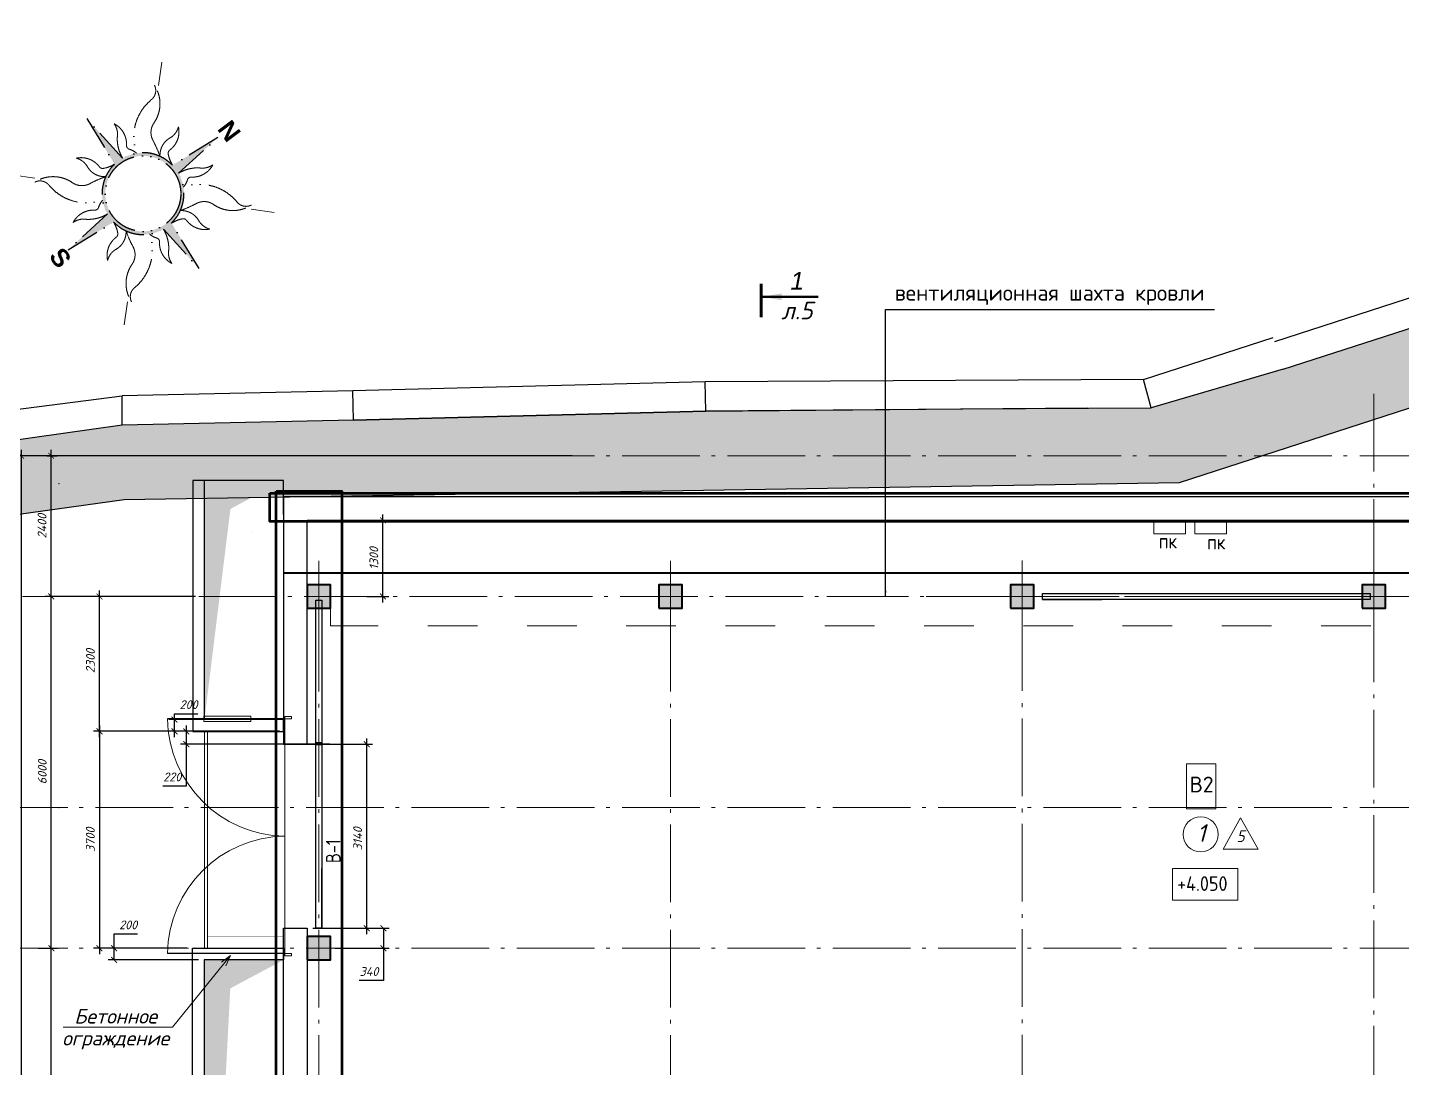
# Model space of a CAD drawing. Header units: millimetres. Extents: x -6419137 to 687965, y -598396 to 179722.
# Drawn here: x 171450 to 194889, y 11350 to 29090 of the extents above; entities that cross this region are included whole.
import ezdxf
from ezdxf.enums import TextEntityAlignment as Align

# ---------------------------------------------------------------- set-up
doc = ezdxf.new("R2010")
doc.units = ezdxf.units.MM
doc.header["$MEASUREMENT"] = 0
for name, pattern in [('ACAD_ISO14W100', [24, 12, -3, 0, -3, 0, -3, 0, -3]), ('Double Dashed', [1797.222233, 1325, -211.666656, 63.333344, -197.222233]), ('IWC-GIB-5-NPK-M2-A-5-A1-2100$0$HIDDEN', [9.525, 6.35, -3.175]), ('Штриховая', [5644.444466, 2822.222233, -2822.222233]), ('штриховаяX2', [38.1, 25.4, -12.7])]:
    doc.linetypes.add(name, pattern=pattern)
for name, color, linetype, lineweight in [('0_Ном._пера__96', 7, 'Continuous', 13), ('Двери ArchiCAD', 7, 'Continuous', 0), ('Двери ArchiCAD_Ном._пера__96', 7, 'Continuous', 5), ('Двери ArchiCAD_Ном._пера__97', 7, 'Continuous', 30), ('колонны_Ном._пера__94', 252, 'Continuous', 5), ('колонны_Ном._пера__96', 7, 'Continuous', 5), ('колонны_Ном._пера__99', 7, 'Continuous', 40), ('марки окон дверей', 7, 'Continuous', 0), ('марки окон дверей_Ном._пера__96', 7, 'Continuous', 5), ('оборудование_Ном._пера__95', 251, 'Continuous', 5), ('оси_Ном._пера__96', 7, 'Continuous', 5), ('разрезы_Ном._пера__100', 7, 'Continuous', 50), ('разрезы_Ном._пера__97', 7, 'Continuous', 20), ('текст_Ном._пера__96', 7, 'Continuous', 5), ('текст_Ном._пера__99', 7, 'Continuous', 40), ('узлы_Ном._пера__96', 7, 'Continuous', 13), ('чертеж_Ном._пера__91', 250, 'Continuous', 5), ('чертеж_Ном._пера__96', 7, 'Continuous', 13), ('чертеж_Ном._пера__98', 7, 'Continuous', 35), ('экспликац проемов_Ном._пера__1', 7, 'Continuous', 5), ('экспликац проемов_Ном._пера__97', 7, 'Continuous', 5), ('№ помещений_Ном._пера__96', 7, 'Continuous', 13)]:
    doc.layers.add(name, color=color, linetype=linetype, lineweight=lineweight)
for name, color, linetype in [('Block01', 7, 'Continuous'), ('колонны', 7, 'Continuous'), ('оси', 7, 'Continuous'), ('размеры', 7, 'Continuous'), ('размеры внутр', 7, 'Continuous'), ('стены внутр', 7, 'Continuous'), ('стены наруж', 7, 'Continuous'), ('узлы', 7, 'Continuous'), ('чертеж', 7, 'Continuous'), ('№ помещений', 7, 'Continuous')]:
    doc.layers.add(name, color=color, linetype=linetype)
doc.layers.add('Конструкции', color=7, linetype='Continuous', lineweight=5, true_color=0x0000e6)
doc.styles.get("Standard").update_dxf_attribs({"font": 'isocpeui.ttf'})
doc.styles.add('СГЕНЕРИР_СТИЛЬ_2', font='gost_2_304-81_type.ttf')
doc.styles.add('СГЕНЕРИР_СТИЛЬ_3', font='CS_Gost2304.shx')
doc.styles.add('СГЕНЕРИР_СТИЛЬ_5', font='CS_Gost2304.shx')
doc.styles.add('СГЕНЕРИР_СТИЛЬ_7', font='ariali.ttf')
doc.styles.add('СГЕНЕРИР_СТИЛЬ_9', font='isocp.shx')
doc.dimstyles.get("Standard").update_dxf_attribs({"dimtxt": 150, "dimasz": 100, "dimexe": 100, "dimexo": 100, "dimgap": 80, "dimtad": 1, "dimtoh": 1, "dimdec": 0, "dimzin": 0, "dimdsep": 46, "dimtxsty": 'Standard', "dimblk": 'ARCHTICK', "dimblk2": 'ARCHTICK', "dimcen": 0.09, "dimdle": 100, "dimadec": 0, "dimazin": 0, "dimtfac": 1, "dimtdec": 0, "dimtofl": 0, "dimtmove": 0, "dimatfit": 3, "dimfxl": 1, "dimtolj": 1, "dimtzin": 0, "dimarcsym": 0})

# ---------------------------------------------------------------- blocks, each defined once
blk = doc.blocks.new('A$C07077E92')
at = {"layer": 'стены наруж', "true_color": 0xcbc8bd}
h = blk.add_hatch(dxfattribs=at)
h.set_pattern_fill('ZIGZAG', color=9)
h.set_pattern_definition([(0, (0, 0), (0.125, 0.125), [0.125, -0.125]), (90, (0.125, 0), (-0.125, 0.125), [0.125, -0.125])])
h.paths.add_polyline_path([(-23.457, 2.776), (-23.482, 2.775), (-30.001, 2.726), (-36.011, 2.572), (-39.955, 2.485), (-43.988, 1.919), (-48.044, 1.447), (-50.073, 1.178), (-50.073, 1.176), (-52.022, 0.921), (-53.209, -0.316), (-53.153, -4.37), (-53.09, -6.365), (-53.09, -6.54), (-53.091, -8.531), (-52.555, -8.532), (-52.569, -10.669), (-52.639, -12.582), (-51.813, -12.436), (-51.807, -0.441), (-39.923, 1.215), (-23.264, 1.483)])
h.paths.add_polyline_path([(12.511, 5.055), (-0.257, 5.083), (-12.334, 5.231), (-14.269, 5.26), (-14.402, 5.293), (-20.123, 3.451), (-22.4, 2.782), (-23.457, 2.776), (-23.264, 1.483), (-21.925, 1.505), (-14.313, 3.968), (12.453, 3.955)])
h.paths.add_polyline_path([(33.912, 4.426), (31.681, 5.017), (27.716, 4.968), (27.716, 4.968), (17.703, 5.04), (13.728, 5.052), (12.511, 5.055), (12.453, 3.955), (31.687, 3.946), (37.482, 2.39), (41.867, -1.706), (43.932, -13.532), (44.334, -13.538), (43.373, -7.588), (42.731, -3.607), (42.435, -1.491), (42.199, -1.093), (37.887, 2.943), (37.741, 3.021), (33.856, 4.105)])
at = {"layer": 'стены наруж', "lineweight": 30}
for points in [[(-20.148, 3.443), (-14.402, 5.293), (-14.559, 5.767), (-20.298, 3.906)], [(-20.15, 3.443), (-22.4, 2.782), (-22.53, 3.265), (-20.322, 3.981)], [(-36.011, 2.572), (-36.02, 3.072), (-39.956, 2.985)], [(-30.011, 3.226), (-36.02, 3.072)], [(-36.011, 2.572), (-30.001, 2.726), (-30.011, 3.226)], [(-30.001, 2.726), (-25.616, 2.763), (-22.4, 2.782), (-22.535, 3.263), (-30.011, 3.226)], [(-48.109, 1.943), (-39.956, 2.985)], [(-36.011, 2.572), (-39.955, 2.485), (-39.956, 2.985)], [(-23.482, 2.775), (-30.001, 2.726), (-36.011, 2.572), (-39.955, 2.485), (-43.988, 1.919), (-48.044, 1.447), (-50.073, 1.178), (-52.022, 0.921), (-53.209, -0.316), (-53.153, -4.37), (-53.09, -6.365), (-53.098, -8.531), (-52.555, -8.532), (-52.569, -10.669), (-52.641, -12.616), (-51.813, -12.436)]]:
    blk.add_lwpolyline(points, dxfattribs=at)
at = {"layer": 'стены наруж', "color": 253, "true_color": 0xa3a3a3}
blk.add_lwpolyline([(43.932, -13.532), (41.867, -1.706), (37.482, 2.39), (31.687, 3.946), (-14.313, 3.968), (-21.925, 1.505), (-39.923, 1.215), (-51.807, -0.441), (-51.813, -12.436)], dxfattribs=at)
at = {"layer": 'стены наруж', "color": 253, "lineweight": 30, "true_color": 0xa3a3a3}
blk.add_lwpolyline([(-39.955, 2.485), (-43.988, 1.919)], dxfattribs=at)
blk = doc.blocks.new('Колонна_15_1', base_point=(22379, 71856))
at = {"layer": 'колонны_Ном._пера__94', "linetype": 'Continuous'}
blk.add_hatch(color=256, dxfattribs=at).paths.add_polyline_path([(22179, 71647), (22579, 71647), (22579, 72047), (22179, 72047)])
at = {"layer": 'колонны_Ном._пера__94', "color": 253, "lineweight": 5, "true_color": 0xa3a3a3}
for points in [[(22379, 72047), (22379, 71647)], [(22179, 71847), (22579, 71847)]]:
    blk.add_lwpolyline(points, dxfattribs=at)
at = {"layer": 'колонны_Ном._пера__99', "linetype": 'Continuous', "flags": 128}
blk.add_lwpolyline([(22179, 71647), (22579, 71647), (22579, 72047), (22179, 72047)], close=True, dxfattribs=at)
blk = doc.blocks.new('Стандартный маркер сетки')
at = {"layer": 'оси_Ном._пера__96', "linetype": 'Double Dashed'}
for q in [(0, 0), (17157, 0)]:
    blk.add_line((900, 0), q, dxfattribs=at)
at = {"layer": 'оси_Ном._пера__96', "style": 'СГЕНЕРИР_СТИЛЬ_2'}
blk.add_attdef('AC_MarkerText_1', text='', height=350, rotation=90, dxfattribs=at).set_placement((18727, -87), align=Align.BOTTOM_LEFT)
blk = doc.blocks.new('Стандартный маркер сетки_2')
at = {"layer": 'оси_Ном._пера__96', "linetype": 'Double Dashed'}
blk.add_line((900, 0), (0, 0), dxfattribs=at)
at = {"layer": 'оси_Ном._пера__96', "linetype": 'Double Dashed', "lineweight": 5}
blk.add_line((900, 0), (17157, 0), dxfattribs=at)
at = {"layer": 'оси_Ном._пера__96', "style": 'СГЕНЕРИР_СТИЛЬ_3'}
blk.add_attdef('AC_MarkerText_1', text='', height=350, rotation=90, dxfattribs=at).set_placement((18727, -122), align=Align.BOTTOM_LEFT)
blk = doc.blocks.new('Стандартный маркер сетки_3')
at = {"layer": 'оси_Ном._пера__96', "linetype": 'Double Dashed'}
blk.add_line((900, 0), (0, 0), dxfattribs=at)
at = {"layer": 'оси_Ном._пера__96', "linetype": 'Double Dashed', "lineweight": 5}
blk.add_line((900, 0), (17157, 0), dxfattribs=at)
at = {"layer": 'оси_Ном._пера__96', "style": 'СГЕНЕРИР_СТИЛЬ_3'}
blk.add_attdef('AC_MarkerText_1', text='', height=350, rotation=90, dxfattribs=at).set_placement((18727, -122), align=Align.BOTTOM_LEFT)
blk = doc.blocks.new('Стандартный маркер сетки_4')
at = {"layer": 'оси_Ном._пера__96', "linetype": 'Double Dashed', "lineweight": 5}
blk.add_line((-2864, 0), (17157, 0), dxfattribs=at)
at = {"layer": 'оси_Ном._пера__96', "linetype": 'Double Dashed'}
blk.add_line((900, 0), (0, 0), dxfattribs=at)
at = {"layer": 'оси_Ном._пера__96', "style": 'СГЕНЕРИР_СТИЛЬ_3'}
blk.add_attdef('AC_MarkerText_1', text='', height=350, rotation=90, dxfattribs=at).set_placement((18727, -139), align=Align.BOTTOM_LEFT)
blk = doc.blocks.new('Стандартный маркер сетки_15')
at = {"layer": 'оси_Ном._пера__96', "linetype": 'Double Dashed'}
for p, q in [((900, 0), (76535, 0)), ((76535, 0), (77435, 0))]:
    blk.add_line(p, q, dxfattribs=at)
blk.add_point((76535, 0), dxfattribs=at)
blk.add_point((76535, 0), dxfattribs=at)
at = {"layer": 'оси_Ном._пера__96', "style": 'СГЕНЕРИР_СТИЛЬ_2'}
for tag, p in [('AC_MarkerText_1_1', (-261, 270)), ('AC_MarkerText_1_2', (77974, 270))]:
    blk.add_attdef(tag, text='', height=350, rotation=180, dxfattribs=at).set_placement(p, align=Align.BOTTOM_LEFT)
blk = doc.blocks.new('Номер помещения 15')
at = {"layer": '№ помещений_Ном._пера__96', "linetype": 'Continuous'}
blk.add_circle((0, 0), 300, dxfattribs=at)
at = {"layer": '№ помещений_Ном._пера__96', "insert": (-65, 23), "char_height": 300, "attachment_point": 4}
blk.add_mtext('1', dxfattribs=at)
blk = doc.blocks.new('Номер помещения 16_15')
at = {"layer": 'марки окон дверей_Ном._пера__96', "insert": (-208, 19), "char_height": 250, "attachment_point": 4, "style": 'СГЕНЕРИР_СТИЛЬ_5'}
blk.add_mtext('{В-1}', dxfattribs=at)
blk = doc.blocks.new('Ломаная_3_1', base_point=(-49222, 61736))
at = {"layer": 'узлы_Ном._пера__96', "linetype": 'Continuous'}
for q in [(-46522, 62843), (-46445, 62779)]:
    blk.add_line((-46366, 62956), q, dxfattribs=at)
at = {"layer": 'узлы_Ном._пера__96', "linetype": 'Continuous', "flags": 128}
blk.add_lwpolyline([(-49222, 61736), (-47359, 61736), (-46366, 62956)], dxfattribs=at)
blk = doc.blocks.new('_ArchTick')
at = {"color": 0, "linetype": 'ByBlock', "const_width": 0.15}
blk.add_lwpolyline([(-0.5, -0.5), (0.5, 0.5)], dxfattribs=at)
blk = doc.blocks.new('*D375')
at = {"layer": 'Defpoints', "color": 0, "transparency": 16777216}
for p in [(171535, 13385), (171857, 13385), (173303, 7385)]:
    blk.add_point(p, dxfattribs=at)
at = {"layer": 'размеры', "color": 0, "lineweight": -2, "transparency": 16777216}
for p, q in [((171635, 13385), (171957, 13385)), ((171857, 7285), (171857, 13485)), ((173203, 7385), (171757, 7385))]:
    blk.add_line(p, q, dxfattribs=at)
at = {"layer": 'размеры', "color": 0, "lineweight": -2, "transparency": 16777216, "xscale": 100, "yscale": 100, "zscale": 100}
for p, rotation in [((171857, 13385), 90), ((171857, 7385), 270)]:
    blk.add_blockref('_ArchTick', p, dxfattribs=dict(at, rotation=rotation))
at = {"layer": 'размеры', "color": 0, "transparency": 16777216, "insert": (171702, 10390), "char_height": 150, "attachment_point": 5, "rotation": 90}
blk.add_mtext('\\A1;6000', dxfattribs=at)
blk = doc.blocks.new('*D376')
at = {"layer": 'Defpoints', "color": 0, "transparency": 16777216}
for p in [(171857, 19385), (173391, 19385), (171535, 13385)]:
    blk.add_point(p, dxfattribs=at)
at = {"layer": 'размеры', "color": 0, "lineweight": -2, "transparency": 16777216}
for p, q in [((171857, 13285), (171857, 19485)), ((173291, 19385), (171757, 19385)), ((171635, 13385), (171957, 13385))]:
    blk.add_line(p, q, dxfattribs=at)
at = {"layer": 'размеры', "color": 0, "lineweight": -2, "transparency": 16777216, "xscale": 100, "yscale": 100, "zscale": 100}
for p, rotation in [((171857, 19385), 90), ((171857, 13385), 270)]:
    blk.add_blockref('_ArchTick', p, dxfattribs=dict(at, rotation=rotation))
at = {"layer": 'размеры', "color": 0, "transparency": 16777216, "insert": (171702, 16390), "char_height": 150, "attachment_point": 5, "rotation": 90}
blk.add_mtext('\\A1;6000', dxfattribs=at)
blk = doc.blocks.new('*D394')
at = {"layer": 'Defpoints', "color": 0, "transparency": 16777216}
for p in [(180841, 21785), (171341, 7385), (171730, 7385)]:
    blk.add_point(p, dxfattribs=at)
at = {"layer": 'размеры', "color": 0, "lineweight": -2, "transparency": 16777216}
for p, q in [((171341, 21885), (171341, 7285)), ((180741, 21785), (171241, 21785)), ((171630, 7385), (171241, 7385))]:
    blk.add_line(p, q, dxfattribs=at)
at = {"layer": 'размеры', "color": 0, "lineweight": -2, "transparency": 16777216, "xscale": 100, "yscale": 100, "zscale": 100}
for p, rotation in [((171341, 21785), 90), ((171341, 7385), 270)]:
    blk.add_blockref('_ArchTick', p, dxfattribs=dict(at, rotation=rotation))
at = {"layer": 'размеры', "color": 0, "transparency": 16777216, "insert": (171186, 14599), "char_height": 150, "attachment_point": 5, "rotation": 90}
blk.add_mtext('\\A1;14400', dxfattribs=at)
blk = doc.blocks.new('*D438')
at = {"layer": 'Defpoints', "color": 0, "transparency": 16777216}
for p in [(176083, 16865), (177238, 16865), (176500, 13725)]:
    blk.add_point(p, dxfattribs=at)
at = {"layer": 'размеры', "color": 0, "lineweight": -2, "transparency": 16777216}
for p, q in [((177238, 13625), (177238, 16965)), ((176183, 16865), (177338, 16865)), ((176600, 13725), (177338, 13725))]:
    blk.add_line(p, q, dxfattribs=at)
at = {"layer": 'размеры', "color": 0, "lineweight": -2, "transparency": 16777216, "xscale": 100, "yscale": 100, "zscale": 100}
for p, rotation in [((177238, 16865), 90), ((177238, 13725), 270)]:
    blk.add_blockref('_ArchTick', p, dxfattribs=dict(at, rotation=rotation))
at = {"layer": 'размеры', "color": 0, "transparency": 16777216, "insert": (177083, 15250), "char_height": 150, "attachment_point": 5, "rotation": 90}
blk.add_mtext('\\A1;3140', dxfattribs=at)
blk = doc.blocks.new('*D439')
at = {"layer": 'Defpoints', "color": 0, "transparency": 16777216}
for p in [(172679, 19385), (174419, 19385), (173242, 17085)]:
    blk.add_point(p, dxfattribs=at)
at = {"layer": 'размеры', "color": 0, "lineweight": -2, "transparency": 16777216}
for p, q in [((172679, 16985), (172679, 19485)), ((174319, 19385), (172579, 19385)), ((173142, 17085), (172579, 17085))]:
    blk.add_line(p, q, dxfattribs=at)
at = {"layer": 'размеры', "color": 0, "lineweight": -2, "transparency": 16777216, "xscale": 100, "yscale": 100, "zscale": 100}
for p, rotation in [((172679, 19385), 90), ((172679, 17085), 270)]:
    blk.add_blockref('_ArchTick', p, dxfattribs=dict(at, rotation=rotation))
at = {"layer": 'размеры', "color": 0, "transparency": 16777216, "insert": (172524, 18285), "char_height": 150, "attachment_point": 5, "rotation": 90}
blk.add_mtext('\\A1;2300', dxfattribs=at)
blk = doc.blocks.new('Стандартный маркер сетки_18')
at = {"layer": 'оси_Ном._пера__96', "linetype": 'Double Dashed'}
for p, q in [((900, 0), (76535, 0)), ((76535, 0), (77435, 0))]:
    blk.add_line(p, q, dxfattribs=at)
blk.add_point((76535, 0), dxfattribs=at)
blk.add_point((76535, 0), dxfattribs=at)
at = {"layer": 'оси_Ном._пера__96', "style": 'СГЕНЕРИР_СТИЛЬ_2'}
for tag, p in [('AC_MarkerText_1_1', (-244, 270)), ('AC_MarkerText_1_2', (77991, 270))]:
    blk.add_attdef(tag, text='', height=350, rotation=180, dxfattribs=at).set_placement(p, align=Align.BOTTOM_LEFT)
blk = doc.blocks.new('Стандартный маркер сетки_19')
at = {"layer": 'оси_Ном._пера__96', "linetype": 'Double Dashed'}
for p, q in [((900, 0), (35164, 0)), ((35164, 0), (35784, 0))]:
    blk.add_line(p, q, dxfattribs=at)
blk.add_point((35164, 0), dxfattribs=at)
blk.add_point((35164, 0), dxfattribs=at)
at = {"layer": 'оси_Ном._пера__96', "style": 'СГЕНЕРИР_СТИЛЬ_2'}
blk.add_attdef('AC_MarkerText_1', text='', height=350, rotation=180, dxfattribs=at).set_placement((36306, 270), align=Align.BOTTOM_LEFT)
blk = doc.blocks.new('*D444')
at = {"layer": 'Defpoints', "color": 0, "transparency": 16777216}
for p in [(174419, 17085), (172679, 13385), (174267, 13385)]:
    blk.add_point(p, dxfattribs=at)
at = {"layer": 'размеры', "color": 0, "lineweight": -2, "transparency": 16777216}
for p, q in [((172679, 17185), (172679, 13285)), ((174319, 17085), (172579, 17085)), ((174167, 13385), (172579, 13385))]:
    blk.add_line(p, q, dxfattribs=at)
at = {"layer": 'размеры', "color": 0, "lineweight": -2, "transparency": 16777216, "xscale": 100, "yscale": 100, "zscale": 100}
for p, rotation in [((172679, 17085), 90), ((172679, 13385), 270)]:
    blk.add_blockref('_ArchTick', p, dxfattribs=dict(at, rotation=rotation))
at = {"layer": 'размеры', "color": 0, "transparency": 16777216, "insert": (172523, 15235), "char_height": 150, "attachment_point": 5, "rotation": 90}
blk.add_mtext('\\A1;3700', dxfattribs=at)
blk = doc.blocks.new('*D445')
at = {"layer": 'Defpoints', "color": 0, "transparency": 16777216}
for p in [(175851, 17085), (174159, 16865), (176710, 16865)]:
    blk.add_point(p, dxfattribs=at)
at = {"layer": 'размеры', "color": 0, "lineweight": -2, "transparency": 16777216}
for p, q in [((174159, 17185), (174159, 16865)), ((175751, 17085), (174059, 17085)), ((176610, 16865), (174059, 16865)), ((174159, 16865), (174159, 16152)), ((174159, 16152), (173761, 16152))]:
    blk.add_line(p, q, dxfattribs=at)
at = {"layer": 'размеры', "color": 0, "lineweight": -2, "transparency": 16777216, "xscale": 100, "yscale": 100, "zscale": 100}
for p, rotation in [((174159, 17085), 90), ((174159, 16865), 270)]:
    blk.add_blockref('_ArchTick', p, dxfattribs=dict(at, rotation=rotation))
at = {"layer": 'размеры', "color": 0, "transparency": 16777216, "insert": (173920, 16307), "char_height": 150, "attachment_point": 5}
blk.add_mtext('\\A1;220', dxfattribs=at)
blk = doc.blocks.new('*D447')
at = {"layer": 'Defpoints', "color": 0, "transparency": 16777216}
for p in [(176967, 20685), (177514, 20685), (177139, 19385)]:
    blk.add_point(p, dxfattribs=at)
at = {"layer": 'размеры', "color": 0, "lineweight": -2, "transparency": 16777216}
for p, q in [((177067, 20685), (177614, 20685)), ((177514, 19285), (177514, 20785)), ((177239, 19385), (177614, 19385))]:
    blk.add_line(p, q, dxfattribs=at)
at = {"layer": 'размеры', "color": 0, "lineweight": -2, "transparency": 16777216, "xscale": 100, "yscale": 100, "zscale": 100}
for p, rotation in [((177514, 20685), 90), ((177514, 19385), 270)]:
    blk.add_blockref('_ArchTick', p, dxfattribs=dict(at, rotation=rotation))
at = {"layer": 'размеры', "color": 0, "transparency": 16777216, "insert": (177359, 20035), "char_height": 150, "attachment_point": 5, "rotation": 90}
blk.add_mtext('\\A1;1300', dxfattribs=at)
blk = doc.blocks.new('*D449')
at = {"layer": 'Defpoints', "color": 0, "transparency": 16777216}
for p in [(171678, 21785), (171854, 21785), (172129, 19385)]:
    blk.add_point(p, dxfattribs=at)
at = {"layer": 'размеры', "color": 0, "lineweight": -2, "transparency": 16777216}
for p, q in [((171854, 19285), (171854, 21885)), ((171778, 21785), (171954, 21785)), ((172029, 19385), (171754, 19385))]:
    blk.add_line(p, q, dxfattribs=at)
at = {"layer": 'размеры', "color": 0, "lineweight": -2, "transparency": 16777216, "xscale": 100, "yscale": 100, "zscale": 100}
for p, rotation in [((171854, 21785), 90), ((171854, 19385), 270)]:
    blk.add_blockref('_ArchTick', p, dxfattribs=dict(at, rotation=rotation))
at = {"layer": 'размеры', "color": 0, "transparency": 16777216, "insert": (171699, 20585), "char_height": 150, "attachment_point": 5, "rotation": 90}
blk.add_mtext('\\A1;2400', dxfattribs=at)
blk = doc.blocks.new('Roza vetrov')
at = {"layer": 'Block01', "linetype": 'ACAD_ISO14W100', "true_color": 0xff9c38}
h = blk.add_hatch(color=30, dxfattribs=at)
h.paths.add_polyline_path([(18.37, 27.77), (6.48, 13.03, 0.343879), (-11.06, 9.45), (-27.77, 18.37), (-13.03, 6.48, 0.343879), (-9.45, -11.06), (-18.37, -27.77), (-6.48, -13.03, 0.343879), (11.06, -9.45), (27.77, -18.37), (13.03, -6.48, 0.343879), (9.45, 11.06)])
h.paths.add_polyline_path([(13.36, 1.27, -1), (-13.36, -1.27, -1)], flags=16)
at = {"layer": 'Block01', "color": 30, "linetype": 'ACAD_ISO14W100', "lineweight": 20, "true_color": 0xff9c38}
for points in [[(-7.75, 38.04), (-9.41, 46.19)], [(38.04, 7.75), (46.19, 9.41)], [(-38.04, -7.75), (-46.19, -9.41)], [(7.75, -38.04), (9.41, -46.19)]]:
    blk.add_lwpolyline(points, dxfattribs=at)
for points in [[(-11.06, 9.45, -0.147145), (-15.33, 15.74, 0.199542), (-18, 19.93, -0.291773), (-11.31, 14.23, 0.285284), (-10.14, 13.21, -0.119553), (-7.02, 12.74, -0.314789), (-8.4, 32.51, 0.353365), (-9.12, 37.63, -0.305908), (-4.78, 24.92, 0.281282), (-3.06, 19.03, -0.036464), (1.24, 14.49, -0.28414), (2.37, 21.85, 0.199542), (3.89, 26.57, -0.291773), (3.76, 17.79, 0.285284), (3.72, 16.23, 0.090517), (6.48, 13.03)], [(9.45, 11.06, -0.147145), (15.74, 15.33, 0.199542), (19.93, 18, -0.291773), (14.23, 11.31, 0.285284), (13.21, 10.14, -0.119553), (12.74, 7.02, -0.314789), (32.51, 8.4, 0.353365), (37.63, 9.12, -0.305908), (24.92, 4.78, 0.281282), (19.03, 3.06, -0.036464), (14.49, -1.24, -0.28414), (21.85, -2.37, 0.199542), (26.57, -3.89, -0.291773), (17.79, -3.76, 0.285284), (16.23, -3.72, 0.090517), (13.03, -6.48)], [(-9.45, -11.06, -0.147145), (-15.74, -15.33, 0.199542), (-19.93, -18, -0.291773), (-14.23, -11.31, 0.285284), (-13.21, -10.14, -0.119553), (-12.74, -7.02, -0.314789), (-32.51, -8.4, 0.353365), (-37.63, -9.12, -0.305908), (-24.92, -4.78, 0.281282), (-19.03, -3.06, -0.036464), (-14.49, 1.24, -0.28414), (-21.85, 2.37, 0.199542), (-26.57, 3.89, -0.291773), (-17.79, 3.76, 0.285284), (-16.23, 3.72, 0.090517), (-13.03, 6.48)], [(11.06, -9.45, -0.147145), (15.33, -15.74, 0.199542), (18, -19.93, -0.291773), (11.31, -14.23, 0.285284), (10.14, -13.21, -0.119553), (7.02, -12.74, -0.314789), (8.4, -32.51, 0.353365), (9.12, -37.63, -0.305908), (4.78, -24.92, 0.281282), (3.06, -19.03, -0.036464), (-1.24, -14.49, -0.28414), (-2.37, -21.85, 0.199542), (-3.89, -26.57, -0.291773), (-3.76, -17.79, 0.285284), (-3.72, -16.23, 0.090517), (-6.48, -13.03)]]:
    blk.add_lwpolyline(points, format="xyb", dxfattribs=at)
at = {"layer": 'Block01', "color": 30, "linetype": 'ACAD_ISO14W100', "true_color": 0xff9c38}
blk.add_lwpolyline([(6.48, 13.03, 0.343879), (-11.06, 9.45), (-27.77, 18.37), (-13.03, 6.48, 0.343879), (-9.45, -11.06), (-18.37, -27.77), (-6.48, -13.03, 0.343879), (11.06, -9.45), (27.77, -18.37), (13.03, -6.48, 0.343879), (9.45, 11.06), (18.37, 27.77)], format="xyb", close=True, dxfattribs=at)
blk.add_circle((0, 0), 13.42, dxfattribs=at)
at = {"layer": 'Block01', "color": 30, "true_color": 0xff9c38, "char_height": 6.375, "width": 5.6566, "attachment_point": 1, "rotation": 326.5193}
for s, insert in [('{\\fArial|b1|i0|c0|p34;N}', (20.47, 35.69)), ('{\\fArial|b1|i0|c0|p34;S}', (-20.71, -27.03))]:
    blk.add_mtext(s, dxfattribs=dict(at, insert=insert))
blk = doc.blocks.new('*D453')
at = {"layer": 'Defpoints', "color": 0, "transparency": 16777216}
for p in [(176219, 13725), (177523, 13725), (176591, 13385)]:
    blk.add_point(p, dxfattribs=at)
at = {"layer": 'размеры', "color": 0, "lineweight": -2, "transparency": 16777216}
for p, q in [((176319, 13725), (177623, 13725)), ((177523, 13725), (177523, 13285)), ((176691, 13385), (177623, 13385)), ((177523, 13385), (177523, 12833)), ((177523, 12833), (177109, 12833))]:
    blk.add_line(p, q, dxfattribs=at)
at = {"layer": 'размеры', "color": 0, "lineweight": -2, "transparency": 16777216, "xscale": 100, "yscale": 100, "zscale": 100}
for p, rotation in [((177523, 13725), 90), ((177523, 13385), 270)]:
    blk.add_blockref('_ArchTick', p, dxfattribs=dict(at, rotation=rotation))
at = {"layer": 'размеры', "color": 0, "transparency": 16777216, "insert": (177276, 12988), "char_height": 150, "attachment_point": 5}
blk.add_mtext('\\A1;340', dxfattribs=at)
blk = doc.blocks.new('Ворота гаражные двойные 16')
blk.add_lwpolyline([(1953, 1560), (2044, 1560), (2044, 760), (1953, 760)], close=True)
at = {"layer": 'Двери ArchiCAD_Ном._пера__96', "linetype": 'Continuous'}
for p, q in [((-2040, 180), (2040, 180)), ((-2000, 180), (-2040, 180)), ((-2040, 180), (-2040, 65)), ((-2040, 180), (-2040, 140)), ((-2040, 140), (-2040, 65)), ((-2040, 65), (-2000, 65)), ((-2000, 65), (-2000, 180)), ((2040, 180), (2000, 180)), ((2000, 180), (2000, 65)), ((2000, 65), (2040, 65)), ((2040, 65), (2040, 180)), ((2040, 180), (2040, 140)), ((2040, 140), (2040, 65))]:
    blk.add_line(p, q, dxfattribs=at)
blk.add_arc((2029, 151), 2029, 90.8127, 179.1873, dxfattribs=at)
at = {"layer": 'Двери ArchiCAD_Ном._пера__97', "linetype": 'Continuous'}
for p, q in [((-2000, 180), (-2000, 2180)), ((2000, 180), (2000, 2180))]:
    blk.add_line(p, q, dxfattribs=at)
at = {"layer": 'колонны_Ном._пера__96', "linetype": 'Continuous'}
blk.add_arc((-2029, 151), 2029, 0.8127, 89.1873, dxfattribs=at)
blk = doc.blocks.new('Связ001')
at = {"layer": 'чертеж', "color": 83, "linetype": 'Continuous', "true_color": 0x7dc93b}
blk.add_line((150, 0), (1209, 0), dxfattribs=at)
blk.add_lwpolyline([(150, 100), (5983, 100), (5983, 0), (150, 0), (150, 100)], dxfattribs=at)
blk = doc.blocks.new('*D565')
at = {"layer": 'Defpoints', "color": 0, "transparency": 16777216}
for p in [(173423, 13385), (172929, 13185), (174467, 13185)]:
    blk.add_point(p, dxfattribs=at)
at = {"layer": 'размеры', "color": 0, "lineweight": -2, "transparency": 16777216}
for p, q in [((172929, 13385), (172929, 13628)), ((172929, 13628), (173328, 13628)), ((173323, 13385), (172829, 13385)), ((172929, 13185), (172929, 13485)), ((174367, 13185), (172829, 13185))]:
    blk.add_line(p, q, dxfattribs=at)
at = {"layer": 'размеры', "color": 0, "lineweight": -2, "transparency": 16777216, "xscale": 100, "yscale": 100, "zscale": 100}
for p, rotation in [((172929, 13385), 90), ((172929, 13185), 270)]:
    blk.add_blockref('_ArchTick', p, dxfattribs=dict(at, rotation=rotation))
at = {"layer": 'размеры', "color": 0, "transparency": 16777216, "insert": (173168, 13783), "char_height": 150, "attachment_point": 5}
blk.add_mtext('\\A1;200', dxfattribs=at)
blk = doc.blocks.new('*D566')
at = {"layer": 'Defpoints', "color": 0, "transparency": 16777216}
for p in [(173959, 17285), (174717, 17285), (174717, 17085)]:
    blk.add_point(p, dxfattribs=at)
at = {"layer": 'размеры', "color": 0, "lineweight": -2, "transparency": 16777216}
for p, q in [((173959, 17285), (173959, 17385)), ((173959, 17385), (174358, 17385)), ((174617, 17285), (173859, 17285)), ((173959, 16985), (173959, 17285)), ((174617, 17085), (173859, 17085))]:
    blk.add_line(p, q, dxfattribs=at)
at = {"layer": 'размеры', "color": 0, "lineweight": -2, "transparency": 16777216, "xscale": 100, "yscale": 100, "zscale": 100}
for p, rotation in [((173959, 17285), 90), ((173959, 17085), 270)]:
    blk.add_blockref('_ArchTick', p, dxfattribs=dict(at, rotation=rotation))
at = {"layer": 'размеры', "color": 0, "transparency": 16777216, "insert": (174199, 17540), "char_height": 150, "attachment_point": 5}
blk.add_mtext('\\A1;200', dxfattribs=at)
blk = doc.blocks.new('A$C28FD1EF7')
at = {"color": 253, "lineweight": 5, "true_color": 0xa3a3a3}
for points in [[(-45205, 1950), (-45205, 1496)], [(-45425, 1719), (-44976, 1719)]]:
    blk.add_lwpolyline(points, dxfattribs=at)
at = {"layer": 'разрезы_Ном._пера__100', "linetype": 'Continuous', "const_width": 50}
blk.add_lwpolyline([(-37660, 7052), (-37660, 6479)], dxfattribs=at)
at = {"layer": 'разрезы_Ном._пера__97', "insert": (-36926, 7104), "char_height": 300, "attachment_point": 6, "style": 'СГЕНЕРИР_СТИЛЬ_7'}
blk.add_mtext('1', dxfattribs=at)
at = {"layer": 'разрезы_Ном._пера__100', "linetype": 'Continuous', "lineweight": 9}
blk.add_leader([(-37660, 6830), (-36687, 6830)], dimstyle='Standard', override={"dimasz": 350, "dimgap": 80, "dimtad": 0}, dxfattribs=at)

msp = doc.modelspace()

# ---------------------------------------------------------------- hatches: boundary and pattern name
at = {"layer": 'размеры внутр', "true_color": 0xd3d2db}
h = msp.add_hatch(color=254, dxfattribs=at)
h.dxf.hatch_style = 1
h.paths.add_polyline_path([(175821.3, 21362.6), (174468.5, 21364.1), (174468.5, 17332), (174469.3, 17284.6), (174912.1, 20878.2)])
h = msp.add_hatch(color=254, dxfattribs=at)
h.dxf.hatch_style = 1
h.paths.add_polyline_path([(175818.9, 13185.1), (174466.1, 13186.6), (174466.1, 8732.6), (174470, 4219.6), (174909.7, 12700.7)])

# ---------------------------------------------------------------- linework, layer by layer
at = {"layer": 'Defpoints', "color": 8, "linetype": 'штриховаяX2', "lineweight": 5, "ltscale": 5, "true_color": 0x737373, "const_width": 0.5}
for points in [[(176218.9, 19585.1), (176618.9, 19585.1), (176618.9, 20985.1), (176218.9, 20985.1)], [(182318.9, 19585.1), (182518.9, 19585.1), (182518.9, 20985.1), (182318.9, 20985.1)], [(188318.9, 19585.1), (188518.9, 19585.1), (188518.9, 20985.1), (188318.9, 20985.1)], [(194318.6, 19585.1), (194518.6, 19585.1), (194519.2, 20985.1), (194319.2, 20985.1)], [(176618.9, 19585.1), (194213.7, 19585.1), (194213.7, 19185.1), (176618.9, 19185.1)], [(194618.9, 19585.1), (206218.9, 19585.1), (206218.9, 19185.1), (194618.9, 19185.1)]]:
    msp.add_lwpolyline(points, close=True, dxfattribs=at)
at = {"layer": 'Defpoints', "color": 4, "linetype": 'Штриховая', "lineweight": 5, "ltscale": 0.3}
msp.add_lwpolyline([(176619.3, 19385.1), (206218.9, 19385.1), (206218.9, 18884.9), (176619.3, 18884.9)], close=True, dxfattribs=at)
at = {"layer": 'Конструкции', "lineweight": 30}
msp.add_lwpolyline([(176370.7, 16857.7), (176470.7, 16857.7), (176470.7, 16887.7), (176370.7, 16887.7)], close=True, dxfattribs=at)
at = {"layer": 'оборудование_Ном._пера__95', "color": 1, "linetype": 'Continuous'}
for points in [[(191206.4, 20685.1), (191206.4, 20455.1), (190666.4, 20455.1), (190666.4, 20685.1)], [(191901.4, 20685.1), (191901.4, 20455.1), (191361.4, 20455.1), (191361.4, 20685.1)]]:
    msp.add_lwpolyline(points, close=True, dxfattribs=at)
at = {"layer": 'оси', "color": 9, "linetype": 'Штриховая', "lineweight": 30, "ltscale": 0.1, "true_color": 0xc4c4c4, "const_width": 30}
msp.add_lwpolyline([(175831.1, 19785.1), (199818.9, 19785.1), (199818.9, 21035.1)], dxfattribs=at)
at = {"layer": 'оси_Ном._пера__96', "linetype": 'Double Dashed'}
msp.add_point((171985.3, 21310.1), dxfattribs=at)
msp.add_point((171985.3, 21310.1), dxfattribs=at)
at = {"layer": 'размеры', "color": 20, "linetype": 'IWC-GIB-5-NPK-M2-A-5-A1-2100$0$HIDDEN', "lineweight": 5, "ltscale": 30}
msp.add_lwpolyline([(175270, 20470.4), (175270, 20468.8)], dxfattribs=at)
at = {"layer": 'стены внутр', "lineweight": 30}
for points in [[(174268.5, 21362.6), (174268.5, 17084.6), (175818.9, 17084.6), (175818.9, 17284.6), (174468.5, 17284.6), (174468.5, 21362.6), (174268.5, 21362.6)], [(174268.5, 4231.2), (174267, 13385.1), (175818.9, 13385.1), (175818.9, 13185.1), (174467, 13185.1), (174468.5, 4231.2)]]:
    msp.add_lwpolyline(points, dxfattribs=at)
at = {"layer": 'стены наруж', "lineweight": 30}
msp.add_lwpolyline([(206719.2, 21085.1), (206719.2, 21085.1), (206719.2, 21085.1), (206719.2, 21085.1), (206719.2, 21085.1), (175818.9, 21085.1), (175818.9, 16864.8), (176218.9, 16864.8), (176218.9, 20685.1), (206419.2, 20685.1), (206419.2, 20498.5), (206719.2, 20498.5), (206719.2, 21085.1)], dxfattribs=at)
msp.add_lwpolyline([(175818.9, 6785.1), (175818.9, 13724.8), (176218.9, 13724.8), (176218.9, 7185.1), (176719.2, 7185.1), (176719.2, 6785.1)], close=True, dxfattribs=at)
at = {"layer": 'текст_Ном._пера__96', "linetype": 'Continuous', "flags": 128}
msp.add_lwpolyline([(191719.2, 16532.3), (191719.2, 15760.5), (191221.6, 15760.5), (191221.6, 16532.3)], close=True, dxfattribs=at)
at = {"layer": 'текст_Ном._пера__96', "linetype": 'Continuous', "lineweight": 0, "flags": 128}
msp.add_lwpolyline([(190982.2, 14746), (192099.3, 14746), (192099.3, 14204.2), (190982.2, 14204.2)], close=True, dxfattribs=at)
at = {"layer": 'чертеж'}
msp.add_lwpolyline([(175818.9, 20785.1), (175818.9, 21362.6), (174468.5, 21362.6)], dxfattribs=at)
at = {"layer": 'чертеж', "linetype": 'Continuous', "lineweight": 0, "flags": 128}
for points in [[(174468.5, 17084.6), (174468.5, 13385.1)], [(174518.5, 17084.6), (174518.5, 13385.1)]]:
    msp.add_lwpolyline(points, dxfattribs=at)
at = {"layer": 'чертеж_Ном._пера__91', "color": 1, "lineweight": 53}
for points in [[(175583.1, 21149.6), (206735.8, 21149.6), (206735.8, 20665.2), (175583.1, 20665.2)], [(175694.2, 21182.5), (176813.9, 21182.5), (176813.9, 6657.2), (175694.2, 6657.2)]]:
    msp.add_lwpolyline(points, close=True, dxfattribs=at)
at = {"layer": 'чертеж_Ном._пера__96', "color": 8, "linetype": 'штриховаяX2', "lineweight": 5, "ltscale": 5, "true_color": 0x737373, "const_width": 0.5}
for points in [[(176640.8, 13185.1), (180221.5, 13185.1), (180221.5, 19785.1), (176218.9, 19785.1), (176218.9, 19585.1)], [(176640.8, 13385.1), (180021.5, 13385.1), (180021.5, 19585.1)]]:
    msp.add_lwpolyline(points, dxfattribs=at)
for points in [[(175818.9, 17084.6), (175818.9, 17284.6), (174518.4, 17284.6), (174518.4, 17084.6)], [(175818.9, 13185.1), (175818.9, 13585.1), (174518.5, 13585.1), (174518.5, 13185.1)]]:
    msp.add_lwpolyline(points, close=True, dxfattribs=at)
at = {"layer": 'экспликац проемов_Ном._пера__97', "linetype": 'Continuous', "lineweight": 0}
msp.add_lwpolyline([(192445.1, 15075.8), (192145.1, 15609.2), (191845.1, 15075.8), (192445.1, 15075.8)], dxfattribs=at)

# ---------------------------------------------------------------- block references
at = {"layer": 'Двери ArchiCAD', "color": 44, "linetype": 'Continuous', "zscale": 1000, "rotation": 90}
msp.add_blockref('Ворота гаражные двойные 16', (176018.9, 15297.6), dxfattribs=at)
at = {"layer": 'колонны'}
for p in [(176418.9, 19394), (182418.9, 19394), (188418.9, 19394), (194418.9, 19394), (176420.4, 13394)]:
    msp.add_blockref('Колонна_15_1', p, dxfattribs=at)
at = {"layer": 'Конструкции', "linetype": 'Continuous', "lineweight": 5, "xscale": 0.9584354169361498, "zscale": 1000}
msp.add_blockref('Связ001', (188618.9, 19335.1), dxfattribs=at)
at = {"layer": 'марки окон дверей', "color": 102, "linetype": 'Continuous', "lineweight": 15, "zscale": 1000, "rotation": 90}
msp.add_blockref('Номер помещения 16_15', (176684.7, 15045.3), dxfattribs=at)
at = {"layer": 'оси', "color": 251, "linetype": 'Continuous', "lineweight": 13, "zscale": 1000, "rotation": 270}
msp.add_blockref('Стандартный маркер сетки_4', (194419.2, 19979.2), dxfattribs=at)
at = {"layer": 'оси', "color": 1, "linetype": 'Continuous', "lineweight": 5, "zscale": 1000, "rotation": 180}
msp.add_blockref('Стандартный маркер сетки_18', (248520.2, 21785.1), dxfattribs=at)
at = {"layer": 'оси', "zscale": 1000, "rotation": 270}
for name, p in [('Стандартный маркер сетки', (176419.2, 19990.5)), ('Стандартный маркер сетки_2', (182419.2, 19990.5)), ('Стандартный маркер сетки_3', (188419.2, 19999.6))]:
    msp.add_blockref(name, p, dxfattribs=at)
at = {"layer": 'оси', "color": 251, "linetype": 'Continuous', "lineweight": 5, "zscale": 1000, "rotation": 180}
for name, p in [('Стандартный маркер сетки_19', (207149.3, 19385.1)), ('Стандартный маркер сетки_15', (248520.2, 15785.1)), ('Стандартный маркер сетки_15', (248520.2, 13385.1))]:
    msp.add_blockref(name, p, dxfattribs=at)
at = {"layer": 'разрезы_Ном._пера__100'}
msp.add_blockref('A$C28FD1EF7', (221624.4, 17666), dxfattribs=at)
at = {"layer": 'узлы', "linetype": 'Continuous'}
msp.add_blockref('Ломаная_3_1', (172058.3, 12039.4), dxfattribs=at)
at = {"layer": 'чертеж', "xscale": 47.99999999171308, "yscale": 47.99999999171308, "zscale": 47.99999999171308, "rotation": 340.3516108222644}
msp.add_blockref('Roza vetrov', (173421.2, 26256.6), dxfattribs=at)
at = {"layer": 'чертеж', "linetype": 'Continuous', "xscale": 1000, "yscale": 1000, "zscale": 1000}
msp.add_blockref('A$C07077E92', (213020.5, 19820.7), dxfattribs=at)
at = {"layer": 'чертеж_Ном._пера__98', "linetype": 'Continuous', "lineweight": 5, "xscale": 0.9584354169361498, "zscale": 1000, "rotation": 90}
msp.add_blockref('Связ001', (176470.7, 13585.1), dxfattribs=at)
at = {"layer": '№ помещений', "color": 102, "linetype": 'Continuous', "lineweight": 15, "zscale": 1000}
msp.add_blockref('Номер помещения 15', (191462.9, 15326.6), dxfattribs=at)

# ---------------------------------------------------------------- texts
at = {"layer": '0_Ном._пера__96', "linetype": 'Continuous', "lineweight": 9, "insert": (191062.3, 14362.9), "char_height": 250, "attachment_point": 7, "style": 'СГЕНЕРИР_СТИЛЬ_9'}
msp.add_mtext('+4.050', dxfattribs=at)
at = {"layer": 'Defpoints', "color": 4, "linetype": 'Штриховая', "lineweight": 5, "ltscale": 0.3, "insert": (188885.2, 24529.2), "char_height": 270, "attachment_point": 5}
msp.add_mtext('{\\fISOCPEUR|b0|i0|c204|p34;вентиляционная шахта кровли}', dxfattribs=at)
at = {"layer": 'текст_Ном._пера__96', "linetype": 'Continuous', "insert": (184577, 24262.1), "char_height": 300, "attachment_point": 5}
msp.add_mtext('л.5', dxfattribs=at)
at = {"layer": 'текст_Ном._пера__96', "color": 1, "linetype": 'Continuous', "char_height": 250, "attachment_point": 7, "style": 'СГЕНЕРИР_СТИЛЬ_9'}
for insert in [(190748.7, 20204.9), (191573.7, 20187.7)]:
    msp.add_mtext('{\\W0.950000x;пк}', dxfattribs=dict(at, insert=insert))
at = {"layer": 'текст_Ном._пера__99', "linetype": 'Continuous', "insert": (191478.8, 16177.2), "char_height": 270, "attachment_point": 5}
msp.add_mtext('{\\fISOCPEUR|b0|i0|c204|p34;В2}', dxfattribs=at)
at = {"layer": 'узлы_Ном._пера__96', "linetype": 'Continuous', "insert": (172955.2, 12004), "char_height": 250, "attachment_point": 5, "line_spacing_factor": 0.896811}
msp.add_mtext('Бетонное\\Pограждение', dxfattribs=at)
at = {"layer": 'экспликац проемов_Ном._пера__1', "color": 32, "linetype": 'Continuous', "true_color": 0xe07000, "insert": (192145.1, 15296.3), "char_height": 200, "attachment_point": 5}
msp.add_mtext('{\\W0.95;5}', dxfattribs=at)

# ---------------------------------------------------------------- dimensions: what is measured, and where the dimension line sits
at = {"layer": 'размеры'}
for base, p1, p2, angle, picture, middle in [((171340.9, 7385.1), (180841.5, 21785.1), (171729.8, 7385.1), 270, '*D394', (171340.9, 14599.3)), ((177513.9, 20685.1), (177139.3, 19385.1), (176966.9, 20685.1), 90, '*D447', (177513.9, 20035.1)), ((171856.8, 19385.1), (171535.3, 13385.1), (173391.4, 19385.1), 90, '*D376', (171856.8, 16389.8)), ((172678.5607, 19385.0655), (173241.8216, 17084.5823), (174419.2007, 19385.0655), 90, '*D439', (172678.5607, 18284.8239)), ((174159.1, 16864.8), (175851.4, 17084.6), (176710.2, 16864.8), 270, '*D445', (173919.8, 16152.3)), ((177237.9, 16865.1), (176500.4, 13725.1), (176082.6, 16865.1), 90, '*D438', (177237.9, 15249.8)), ((172929.2, 13185.1), (173422.8, 13385.1), (174467, 13185.1), 90, '*D565', (173168.5, 13628.3)), ((177522.9, 13724.8), (176590.8, 13385.1), (176218.9, 13724.8), 90, '*D453', (177275.9, 12833.3)), ((171856.8, 13385.1), (173302.7, 7385.1), (171535.3, 13385.1), 90, '*D375', (171856.8, 10389.8))]:
    dim = msp.add_linear_dim(base=base, p1=p1, p2=p2, angle=angle, dimstyle='Standard', dxfattribs=at)
    dim.commit()
    dim.dimension.update_dxf_attribs({"geometry": picture, "text_midpoint": middle, "dimtype": 160})
for base, p1, p2, picture, middle in [((171854.1, 21785.1), (172129, 19385.1), (171678.4, 21785.1), '*D449', (171699.1, 20585.1)), ((173959.4, 17284.6), (174717.1, 17084.6), (174717.1, 17284.6), '*D566', (174198.7, 17539.6)), ((172678.5607, 13385.0655), (174419.2007, 17084.5823), (174266.9824, 13385.0655), '*D444', (172522.5948, 15234.8239))]:
    dim = msp.add_linear_dim(base=base, p1=p1, p2=p2, angle=90, dimstyle='Standard', dxfattribs=at)
    dim.commit()
    dim.dimension.update_dxf_attribs({"geometry": picture, "text_midpoint": middle})

# ---------------------------------------------------------------- leaders
at = {"layer": 'Defpoints', "color": 4, "lineweight": 5, "ltscale": 0.3}
msp.add_leader([(186087.9, 19385.1), (186087.9, 24280.3), (191699.1, 24280.3)], dimstyle='Standard', override={"dimgap": 80, "dimtad": 0}, dxfattribs=at)

doc.saveas('drawing.dxf')
